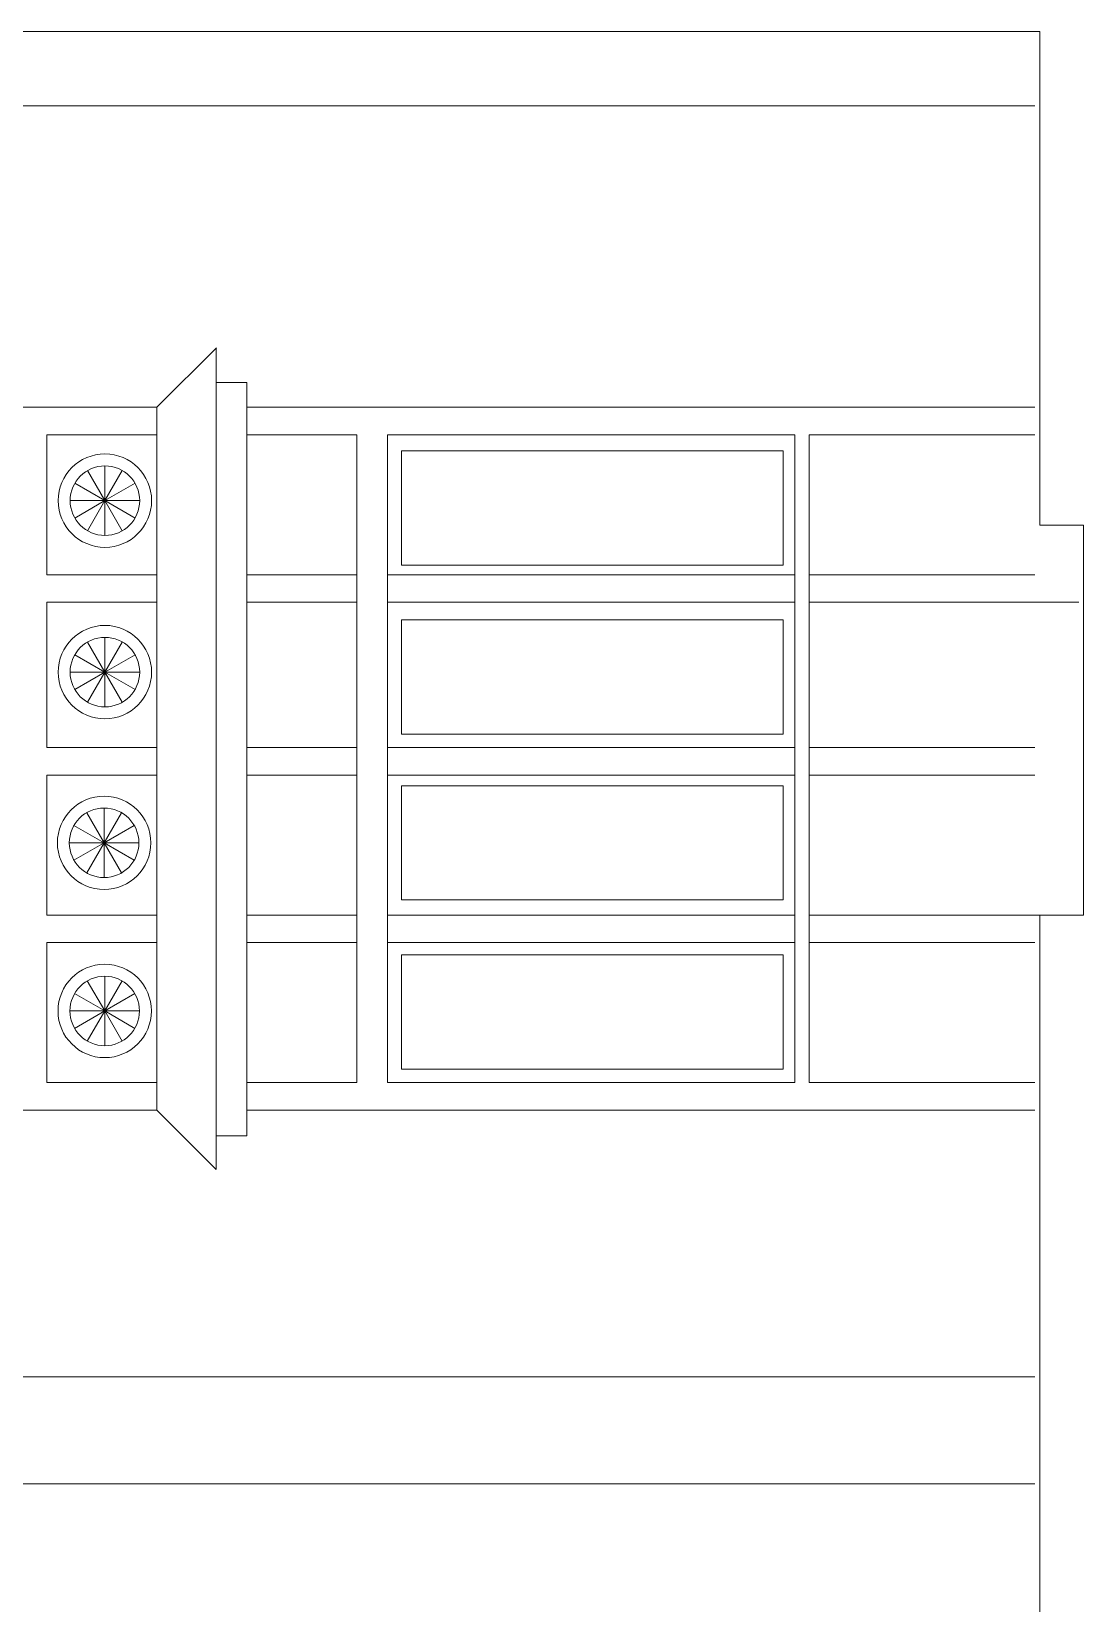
# Model space of a CAD drawing. Header units: centimetres. Extents: x -61 to 61, y -26 to 26.
# Drawn here: x 53.57 to 60.75, y -15.08 to -4.34 of the extents above; entities that cross this region are included whole.
import ezdxf

# ---------------------------------------------------------------- set-up
doc = ezdxf.new("R2010")
doc.units = ezdxf.units.CM
doc.header["$MEASUREMENT"] = 0
doc.layers.add('layer 1', color=7, linetype='Continuous')

msp = doc.modelspace()

# ---------------------------------------------------------------- linework, layer by layer
at = {"layer": 'layer 1', "lineweight": 9}
for points in [[(60.45502, -4.34062), (60.45502, -4.34062), (48.91344, -4.34062), (48.91344, -4.34062)], [(60.45698, -7.7135), (60.45698, -7.7135), (60.45502, -4.34062), (60.45502, -4.34062)], [(60.754, -7.7135), (60.754, -7.7135), (60.45698, -7.7135), (60.45698, -7.7135)], [(60.75458, -10.37735), (60.75458, -10.37735), (60.754, -7.7135), (60.754, -7.7135)], [(60.45698, -19.08511), (60.45698, -19.08511), (60.45698, -10.37735), (60.45698, -10.37735)], [(60.45698, -10.37735), (60.45698, -10.37735), (60.75458, -10.37735), (60.75458, -10.37735)]]:
    msp.add_open_spline(points, degree=3, dxfattribs=at)
at = {"layer": 'layer 1', "color": 177, "lineweight": 9}
for points in [[(51.70112, -4.84939), (51.70112, -4.84939), (60.42167, -4.84939), (60.42167, -4.84939)], [(54.42458, -6.9082), (54.42458, -6.9082), (54.83137, -6.50141), (54.83137, -6.50141)], [(49.83071, -6.9082), (49.83071, -6.9082), (54.42458, -6.9082), (54.42458, -6.9082)], [(59.63348, -6.9082), (59.63348, -6.9082), (55.03961, -6.9082), (55.03961, -6.9082)], [(59.63348, -6.9082), (59.63348, -6.9082), (60.42167, -6.9082), (60.42167, -6.9082)], [(53.67266, -7.09591), (53.67266, -7.09591), (54.42458, -7.09591), (54.42458, -7.09591)], [(53.67266, -8.05239), (53.67266, -8.05239), (53.67266, -7.09591), (53.67266, -7.09591)], [(55.79153, -7.09591), (55.79153, -7.09591), (55.03961, -7.09591), (55.03961, -7.09591)], [(55.79153, -11.52163), (55.79153, -11.52163), (55.79153, -7.09591), (55.79153, -7.09591)], [(57.76997, -7.09591), (57.76997, -7.09591), (56.00052, -7.09591), (56.00052, -7.09591)], [(56.00052, -11.52163), (56.00052, -11.52163), (56.00052, -7.09591), (56.00052, -7.09591)], [(57.76997, -7.09591), (57.76997, -7.09591), (57.8834, -7.09591), (57.8834, -7.09591)], [(58.78188, -7.09591), (58.78188, -7.09591), (57.8834, -7.09591), (57.8834, -7.09591)], [(58.78188, -11.52163), (58.78188, -11.52163), (58.78188, -7.09591), (58.78188, -7.09591)], [(59.63348, -7.09591), (59.63348, -7.09591), (58.88087, -7.09591), (58.88087, -7.09591)], [(58.88087, -11.52163), (58.88087, -11.52163), (58.88087, -7.09591), (58.88087, -7.09591)], [(59.63348, -7.09591), (59.63348, -7.09591), (60.42167, -7.09591), (60.42167, -7.09591)], [(54.06999, -7.54582), (54.06999, -7.54582), (53.95123, -7.34011), (53.95123, -7.34011)], [(54.06999, -7.54582), (54.06999, -7.54582), (54.06999, -7.30829), (54.06999, -7.30829)], [(54.06999, -7.54582), (54.06999, -7.54582), (54.18876, -7.34011), (54.18876, -7.34011)], [(54.06999, -7.54582), (54.06999, -7.54582), (53.86429, -7.42706), (53.86429, -7.42706)], [(54.06999, -7.54582), (54.06999, -7.54582), (54.2757, -7.42706), (54.2757, -7.42706)], [(54.06999, -7.54582), (54.06999, -7.54582), (53.83246, -7.54582), (53.83246, -7.54582)], [(54.06999, -7.54582), (54.06999, -7.54582), (53.86429, -7.66459), (53.86429, -7.66459)], [(54.06999, -7.54582), (54.06999, -7.54582), (53.95123, -7.75153), (53.95123, -7.75153)], [(54.06999, -7.54582), (54.06999, -7.54582), (54.06999, -7.78335), (54.06999, -7.78335)], [(54.06999, -7.54582), (54.06999, -7.54582), (54.18876, -7.75153), (54.18876, -7.75153)], [(54.06999, -7.54582), (54.06999, -7.54582), (54.2757, -7.66459), (54.2757, -7.66459)], [(54.06999, -7.54582), (54.06999, -7.54582), (54.30752, -7.54582), (54.30752, -7.54582)], [(53.67266, -8.05239), (53.67266, -8.05239), (54.42458, -8.05239), (54.42458, -8.05239)], [(55.79153, -8.05239), (55.79153, -8.05239), (55.03961, -8.05239), (55.03961, -8.05239)], [(57.76997, -8.05239), (57.76997, -8.05239), (56.00052, -8.05239), (56.00052, -8.05239)], [(57.76997, -8.05239), (57.76997, -8.05239), (57.8834, -8.05239), (57.8834, -8.05239)], [(58.78188, -8.05239), (58.78188, -8.05239), (57.8834, -8.05239), (57.8834, -8.05239)], [(60.42167, -8.05239), (60.42167, -8.05239), (58.88087, -8.05239), (58.88087, -8.05239)], [(53.67266, -8.24011), (53.67266, -8.24011), (54.42458, -8.24011), (54.42458, -8.24011)], [(53.67266, -9.23324), (53.67266, -9.23324), (53.67266, -8.24011), (53.67266, -8.24011)], [(55.79153, -8.24011), (55.79153, -8.24011), (55.03961, -8.24011), (55.03961, -8.24011)], [(57.76997, -8.24011), (57.76997, -8.24011), (56.00052, -8.24011), (56.00052, -8.24011)], [(57.76997, -8.24011), (57.76997, -8.24011), (57.8834, -8.24011), (57.8834, -8.24011)], [(58.78188, -8.24011), (58.78188, -8.24011), (57.8834, -8.24011), (57.8834, -8.24011)], [(60.42167, -8.24011), (60.42167, -8.24011), (58.88087, -8.24011), (58.88087, -8.24011)], [(54.06999, -8.71721), (54.06999, -8.71721), (54.06999, -8.47968), (54.06999, -8.47968)], [(54.06999, -8.71721), (54.06999, -8.71721), (53.95122, -8.5115), (53.95122, -8.5115)], [(54.06999, -8.71721), (54.06999, -8.71721), (54.18875, -8.5115), (54.18875, -8.5115)], [(54.06999, -8.71721), (54.06999, -8.71721), (53.86428, -8.59844), (53.86428, -8.59844)], [(54.06999, -8.71721), (54.06999, -8.71721), (54.2757, -8.59844), (54.2757, -8.59844)], [(54.06999, -8.71721), (54.06999, -8.71721), (53.83246, -8.71721), (53.83246, -8.71721)], [(54.06999, -8.71721), (54.06999, -8.71721), (53.86428, -8.83597), (53.86428, -8.83597)], [(54.06999, -8.71721), (54.06999, -8.71721), (53.95122, -8.92291), (53.95122, -8.92291)], [(54.06999, -8.71721), (54.06999, -8.71721), (54.06999, -8.95474), (54.06999, -8.95474)], [(54.06999, -8.71721), (54.06999, -8.71721), (54.18875, -8.92291), (54.18875, -8.92291)], [(54.06999, -8.71721), (54.06999, -8.71721), (54.2757, -8.83597), (54.2757, -8.83597)], [(54.06999, -8.71721), (54.06999, -8.71721), (54.30752, -8.71721), (54.30752, -8.71721)], [(53.67266, -9.23324), (53.67266, -9.23324), (54.42458, -9.23324), (54.42458, -9.23324)], [(55.79153, -9.23324), (55.79153, -9.23324), (55.03961, -9.23324), (55.03961, -9.23324)], [(57.76997, -9.23324), (57.76997, -9.23324), (56.00052, -9.23324), (56.00052, -9.23324)], [(57.76997, -9.23324), (57.76997, -9.23324), (57.8834, -9.23324), (57.8834, -9.23324)], [(58.78188, -9.23324), (58.78188, -9.23324), (57.8834, -9.23324), (57.8834, -9.23324)], [(60.33313, -9.23324), (60.33313, -9.23324), (58.88087, -9.23324), (58.88087, -9.23324)], [(60.33313, -9.23324), (60.33313, -9.23324), (60.42167, -9.23324), (60.42167, -9.23324)], [(53.67266, -9.42095), (53.67266, -9.42095), (54.42458, -9.42095), (54.42458, -9.42095)], [(53.67266, -10.37744), (53.67266, -10.37744), (53.67266, -9.42095), (53.67266, -9.42095)], [(55.79153, -9.42095), (55.79153, -9.42095), (55.03961, -9.42095), (55.03961, -9.42095)], [(57.76997, -9.42095), (57.76997, -9.42095), (56.00052, -9.42095), (56.00052, -9.42095)], [(57.76997, -9.42095), (57.76997, -9.42095), (57.8834, -9.42095), (57.8834, -9.42095)], [(58.78188, -9.42095), (58.78188, -9.42095), (57.8834, -9.42095), (57.8834, -9.42095)], [(60.28733, -9.42095), (60.28733, -9.42095), (58.88087, -9.42095), (58.88087, -9.42095)], [(60.28733, -9.42095), (60.28733, -9.42095), (60.42167, -9.42095), (60.42167, -9.42095)], [(54.06449, -9.8831), (54.06449, -9.8831), (54.06449, -9.64557), (54.06449, -9.64557)], [(54.06449, -9.8831), (54.06449, -9.8831), (53.85878, -9.76433), (53.85878, -9.76433)], [(54.06449, -9.8831), (54.06449, -9.8831), (53.94572, -9.67739), (53.94572, -9.67739)], [(54.06449, -9.8831), (54.06449, -9.8831), (54.18325, -9.67739), (54.18325, -9.67739)], [(54.06449, -9.8831), (54.06449, -9.8831), (54.27019, -9.76433), (54.27019, -9.76433)], [(54.06449, -9.8831), (54.06449, -9.8831), (53.82695, -9.8831), (53.82695, -9.8831)], [(54.06449, -9.8831), (54.06449, -9.8831), (53.85878, -10.00187), (53.85878, -10.00187)], [(54.06449, -9.8831), (54.06449, -9.8831), (53.94572, -10.08881), (53.94572, -10.08881)], [(54.06449, -9.8831), (54.06449, -9.8831), (54.06449, -10.12063), (54.06449, -10.12063)], [(54.06449, -9.8831), (54.06449, -9.8831), (54.18325, -10.08881), (54.18325, -10.08881)], [(54.06449, -9.8831), (54.06449, -9.8831), (54.27019, -10.00187), (54.27019, -10.00187)], [(54.06449, -9.8831), (54.06449, -9.8831), (54.30202, -9.8831), (54.30202, -9.8831)], [(53.67266, -10.37744), (53.67266, -10.37744), (54.42458, -10.37744), (54.42458, -10.37744)], [(55.79153, -10.37744), (55.79153, -10.37744), (55.03961, -10.37744), (55.03961, -10.37744)], [(57.76997, -10.37744), (57.76997, -10.37744), (56.00052, -10.37744), (56.00052, -10.37744)], [(57.76997, -10.37744), (57.76997, -10.37744), (57.8834, -10.37744), (57.8834, -10.37744)], [(58.78188, -10.37744), (58.78188, -10.37744), (57.8834, -10.37744), (57.8834, -10.37744)], [(60.42167, -10.37744), (60.42167, -10.37744), (58.88087, -10.37744), (58.88087, -10.37744)], [(53.67266, -10.56515), (53.67266, -10.56515), (54.42458, -10.56515), (54.42458, -10.56515)], [(53.67266, -11.52163), (53.67266, -11.52163), (53.67266, -10.56515), (53.67266, -10.56515)], [(55.79153, -10.56515), (55.79153, -10.56515), (55.03961, -10.56515), (55.03961, -10.56515)], [(57.76997, -10.56515), (57.76997, -10.56515), (56.00052, -10.56515), (56.00052, -10.56515)], [(57.76997, -10.56515), (57.76997, -10.56515), (57.8834, -10.56515), (57.8834, -10.56515)], [(58.78188, -10.56515), (58.78188, -10.56515), (57.8834, -10.56515), (57.8834, -10.56515)], [(60.42167, -10.56515), (60.42167, -10.56515), (58.88087, -10.56515), (58.88087, -10.56515)], [(54.06862, -11.03183), (54.06862, -11.03183), (53.94986, -10.82613), (53.94986, -10.82613)], [(54.06862, -11.03183), (54.06862, -11.03183), (54.06862, -10.7943), (54.06862, -10.7943)], [(54.06862, -11.03183), (54.06862, -11.03183), (54.18739, -10.82613), (54.18739, -10.82613)], [(54.06862, -11.03183), (54.06862, -11.03183), (53.86291, -10.91307), (53.86291, -10.91307)], [(54.06862, -11.03183), (54.06862, -11.03183), (54.27433, -10.91307), (54.27433, -10.91307)], [(54.06862, -11.03183), (54.06862, -11.03183), (53.83109, -11.03183), (53.83109, -11.03183)], [(54.06862, -11.03183), (54.06862, -11.03183), (53.86291, -11.1506), (53.86291, -11.1506)], [(54.06862, -11.03183), (54.06862, -11.03183), (53.94986, -11.23754), (53.94986, -11.23754)], [(54.06862, -11.03183), (54.06862, -11.03183), (54.06862, -11.26937), (54.06862, -11.26937)], [(54.06862, -11.03183), (54.06862, -11.03183), (54.18739, -11.23754), (54.18739, -11.23754)], [(54.06862, -11.03183), (54.06862, -11.03183), (54.27433, -11.1506), (54.27433, -11.1506)], [(54.06862, -11.03183), (54.06862, -11.03183), (54.30615, -11.03183), (54.30615, -11.03183)], [(53.67266, -11.52163), (53.67266, -11.52163), (54.42458, -11.52163), (54.42458, -11.52163)], [(55.79153, -11.52163), (55.79153, -11.52163), (55.03961, -11.52163), (55.03961, -11.52163)], [(57.76997, -11.52163), (57.76997, -11.52163), (56.00052, -11.52163), (56.00052, -11.52163)], [(57.76997, -11.52163), (57.76997, -11.52163), (57.8834, -11.52163), (57.8834, -11.52163)], [(58.78188, -11.52163), (58.78188, -11.52163), (57.8834, -11.52163), (57.8834, -11.52163)], [(59.63348, -11.52163), (59.63348, -11.52163), (58.88087, -11.52163), (58.88087, -11.52163)], [(59.63348, -11.52163), (59.63348, -11.52163), (60.42167, -11.52163), (60.42167, -11.52163)], [(49.83071, -11.70935), (49.83071, -11.70935), (54.42458, -11.70935), (54.42458, -11.70935)], [(59.63348, -11.70935), (59.63348, -11.70935), (55.03961, -11.70935), (55.03961, -11.70935)], [(59.63348, -11.70935), (59.63348, -11.70935), (60.42167, -11.70935), (60.42167, -11.70935)], [(51.70112, -13.53184), (51.70112, -13.53184), (60.42167, -13.53184), (60.42167, -13.53184)], [(60.42167, -14.26169), (60.42167, -14.26169), (48.92642, -14.26169), (48.92642, -14.26169)]]:
    msp.add_open_spline(points, degree=3, dxfattribs=at)
for points, knots in [([(54.42458, -11.70935), (54.42458, -11.70935), (54.82975, -12.11451), (54.82975, -12.11451), (54.82975, -12.11451), (54.82975, -12.11451), (54.82975, -6.50303), (54.82975, -6.50303)], [0, 0, 0, 0, 0.33333333, 0.33333333, 0.33333333, 0.33333333, 1, 1, 1, 1]), ([(54.82975, -11.88535), (54.82975, -11.88535), (55.03961, -11.88535), (55.03961, -11.88535), (55.03961, -11.88535), (55.03961, -11.88535), (55.03961, -6.73782), (55.03961, -6.73782), (55.03961, -6.73782), (55.03961, -6.73782), (54.82975, -6.73782), (54.82975, -6.73782)], [0, 0, 0, 0, 0.25, 0.25, 0.25, 0.25, 0.5, 0.5, 0.5, 0.5, 1, 1, 1, 1]), ([(54.42458, -11.70935), (54.42458, -11.70935), (54.42458, -8.05239), (54.42458, -8.05239), (54.42458, -8.05239), (54.42458, -8.05239), (54.42458, -6.9082), (54.42458, -6.9082)], [0, 0, 0, 0, 0.33333333, 0.33333333, 0.33333333, 0.33333333, 1, 1, 1, 1]), ([(54.38896, -7.54582), (54.38896, -7.36966), (54.24616, -7.22685), (54.06999, -7.22685), (54.06999, -7.22685), (53.89383, -7.22685), (53.75103, -7.36966), (53.75103, -7.54582), (53.75103, -7.54582), (53.75103, -7.72198), (53.89383, -7.86479), (54.06999, -7.86479), (54.06999, -7.86479), (54.24616, -7.86479), (54.38896, -7.72198), (54.38896, -7.54582)], [0, 0, 0, 0, 0.2, 0.2, 0.2, 0.2, 0.4, 0.4, 0.4, 0.4, 0.6, 0.6, 0.6, 0.6, 1, 1, 1, 1]), ([(54.30752, -7.54582), (54.30752, -7.41464), (54.20118, -7.30829), (54.06999, -7.30829), (54.06999, -7.30829), (53.93881, -7.30829), (53.83246, -7.41464), (53.83246, -7.54582), (53.83246, -7.54582), (53.83246, -7.677), (53.93881, -7.78335), (54.06999, -7.78335), (54.06999, -7.78335), (54.20118, -7.78335), (54.30752, -7.677), (54.30752, -7.54582)], [0, 0, 0, 0, 0.2, 0.2, 0.2, 0.2, 0.4, 0.4, 0.4, 0.4, 0.6, 0.6, 0.6, 0.6, 1, 1, 1, 1]), ([(54.38896, -8.71721), (54.38896, -8.54104), (54.24615, -8.39824), (54.06999, -8.39824), (54.06999, -8.39824), (53.89383, -8.39824), (53.75102, -8.54104), (53.75102, -8.71721), (53.75102, -8.71721), (53.75102, -8.89337), (53.89383, -9.03618), (54.06999, -9.03618), (54.06999, -9.03618), (54.24615, -9.03618), (54.38896, -8.89337), (54.38896, -8.71721)], [0, 0, 0, 0, 0.2, 0.2, 0.2, 0.2, 0.4, 0.4, 0.4, 0.4, 0.6, 0.6, 0.6, 0.6, 1, 1, 1, 1]), ([(54.30752, -8.71721), (54.30752, -8.58602), (54.20117, -8.47968), (54.06999, -8.47968), (54.06999, -8.47968), (53.93881, -8.47968), (53.83246, -8.58602), (53.83246, -8.71721), (53.83246, -8.71721), (53.83246, -8.84839), (53.93881, -8.95474), (54.06999, -8.95474), (54.06999, -8.95474), (54.20117, -8.95474), (54.30752, -8.84839), (54.30752, -8.71721)], [0, 0, 0, 0, 0.2, 0.2, 0.2, 0.2, 0.4, 0.4, 0.4, 0.4, 0.6, 0.6, 0.6, 0.6, 1, 1, 1, 1]), ([(54.38345, -9.8831), (54.38345, -9.70694), (54.24065, -9.56413), (54.06449, -9.56413), (54.06449, -9.56413), (53.88832, -9.56413), (53.74552, -9.70694), (53.74552, -9.8831), (53.74552, -9.8831), (53.74552, -10.05926), (53.88832, -10.20207), (54.06449, -10.20207), (54.06449, -10.20207), (54.24065, -10.20207), (54.38345, -10.05926), (54.38345, -9.8831)], [0, 0, 0, 0, 0.2, 0.2, 0.2, 0.2, 0.4, 0.4, 0.4, 0.4, 0.6, 0.6, 0.6, 0.6, 1, 1, 1, 1]), ([(54.30202, -9.8831), (54.30202, -9.75192), (54.19567, -9.64557), (54.06449, -9.64557), (54.06449, -9.64557), (53.9333, -9.64557), (53.82695, -9.75192), (53.82695, -9.8831), (53.82695, -9.8831), (53.82695, -10.01428), (53.9333, -10.12063), (54.06449, -10.12063), (54.06449, -10.12063), (54.19567, -10.12063), (54.30202, -10.01428), (54.30202, -9.8831)], [0, 0, 0, 0, 0.2, 0.2, 0.2, 0.2, 0.4, 0.4, 0.4, 0.4, 0.6, 0.6, 0.6, 0.6, 1, 1, 1, 1]), ([(54.38759, -11.03183), (54.38759, -10.85567), (54.24478, -10.71287), (54.06862, -10.71287), (54.06862, -10.71287), (53.89246, -10.71287), (53.74965, -10.85567), (53.74965, -11.03183), (53.74965, -11.03183), (53.74965, -11.208), (53.89246, -11.3508), (54.06862, -11.3508), (54.06862, -11.3508), (54.24478, -11.3508), (54.38759, -11.208), (54.38759, -11.03183)], [0, 0, 0, 0, 0.2, 0.2, 0.2, 0.2, 0.4, 0.4, 0.4, 0.4, 0.6, 0.6, 0.6, 0.6, 1, 1, 1, 1]), ([(54.30615, -11.03183), (54.30615, -10.90065), (54.1998, -10.7943), (54.06862, -10.7943), (54.06862, -10.7943), (53.93744, -10.7943), (53.83109, -10.90065), (53.83109, -11.03183), (53.83109, -11.03183), (53.83109, -11.16302), (53.93744, -11.26937), (54.06862, -11.26937), (54.06862, -11.26937), (54.1998, -11.26937), (54.30615, -11.16302), (54.30615, -11.03183)], [0, 0, 0, 0, 0.2, 0.2, 0.2, 0.2, 0.4, 0.4, 0.4, 0.4, 0.6, 0.6, 0.6, 0.6, 1, 1, 1, 1])]:
    msp.add_open_spline(points, degree=3, knots=knots, dxfattribs=at)
at = {"layer": 'layer 1', "color": 242, "lineweight": 9}
for points in [[(56.09544, -7.9861), (56.09544, -7.9861), (56.09544, -7.20517), (56.09544, -7.20517), (56.09544, -7.20517), (56.09544, -7.20517), (58.7022, -7.20517), (58.7022, -7.20517), (58.7022, -7.20517), (58.7022, -7.20517), (58.7022, -7.9861), (58.7022, -7.9861), (58.7022, -7.9861), (58.7022, -7.9861), (56.09544, -7.9861), (56.09544, -7.9861)], [(56.09544, -9.141), (56.09544, -9.141), (56.09544, -8.36007), (56.09544, -8.36007), (56.09544, -8.36007), (56.09544, -8.36007), (58.7022, -8.36007), (58.7022, -8.36007), (58.7022, -8.36007), (58.7022, -8.36007), (58.7022, -9.141), (58.7022, -9.141), (58.7022, -9.141), (58.7022, -9.141), (56.09544, -9.141), (56.09544, -9.141)], [(56.09544, -10.2739), (56.09544, -10.2739), (56.09544, -9.49297), (56.09544, -9.49297), (56.09544, -9.49297), (56.09544, -9.49297), (58.7022, -9.49297), (58.7022, -9.49297), (58.7022, -9.49297), (58.7022, -9.49297), (58.7022, -10.2739), (58.7022, -10.2739), (58.7022, -10.2739), (58.7022, -10.2739), (56.09544, -10.2739), (56.09544, -10.2739)], [(56.09544, -11.42879), (56.09544, -11.42879), (56.09544, -10.64786), (56.09544, -10.64786), (56.09544, -10.64786), (56.09544, -10.64786), (58.7022, -10.64786), (58.7022, -10.64786), (58.7022, -10.64786), (58.7022, -10.64786), (58.7022, -11.42879), (58.7022, -11.42879), (58.7022, -11.42879), (58.7022, -11.42879), (56.09544, -11.42879), (56.09544, -11.42879)]]:
    msp.add_open_spline(points, degree=3, knots=[0, 0, 0, 0, 0.2, 0.2, 0.2, 0.2, 0.4, 0.4, 0.4, 0.4, 0.6, 0.6, 0.6, 0.6, 1, 1, 1, 1], dxfattribs=at)
at = {"layer": 'layer 1', "color": 250, "lineweight": 9}
for points in [[(60.42166, -8.24011), (60.42166, -8.24011), (60.72166, -8.24011), (60.72166, -8.24011)], [(60.42166, -10.37744), (60.42166, -10.37744), (60.72166, -10.37744), (60.72166, -10.37744)]]:
    msp.add_open_spline(points, degree=3, dxfattribs=at)

doc.saveas('drawing.dxf')
